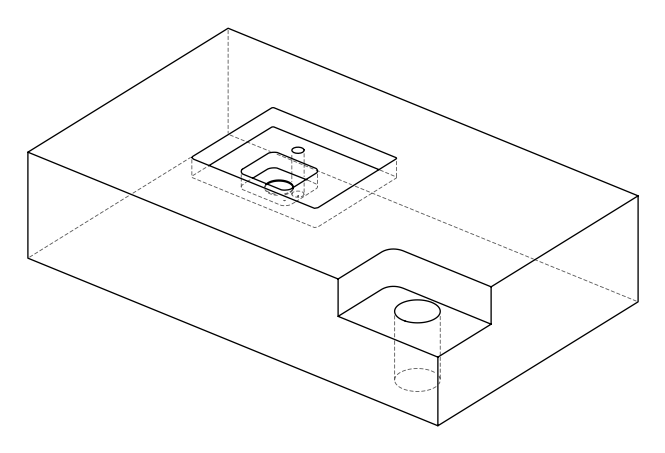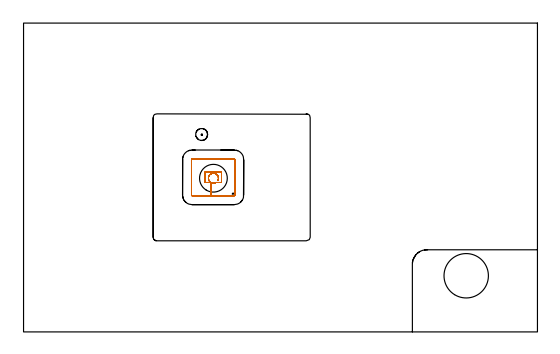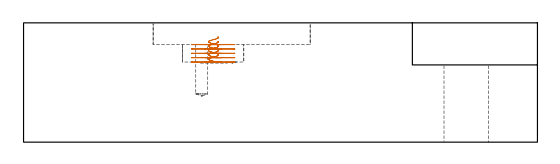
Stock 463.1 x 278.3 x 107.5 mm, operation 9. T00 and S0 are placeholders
(PLAN: 9 operations, 7 tool changes, 119.8 min)
(1 SPOT_DRILL | STEP1POCKET | NXT0321_9005460120000 | 0.03 min | 3844 mm3)
(2 SPOT_DRILL_1 | STEP1POCKET_1 | NXT0321_9005460120000 | 0.03 min | 2092 mm3)
(3 INDEXABLE_INSERT_DRILL_THROUGH_HOLE_FROM_SOLID | STEP1HOLE | NXT0302_035 | 0.3 min | 135011 mm3)
(4 DRILL_BLIND_HOLE_INTO_CENTER | STEP1POCKET | NXT0301_023 | 0.02 min | 15 mm3)
(5 DRILL_BLIND_HOLE_INTO_CENTER_1 | STEP1POCKET_1 | NXT0301_079 | 0.2 min | 4186 mm3)
(6 INDEXABLE_INSERT_DRILL_BLIND_HOLE_FROM_SOLID | STEP1POCKET_2 | UGT0302_004 | 0.02 min | 17801 mm3)
(7 MILL_CORNER_NOTCH_RECTANGULAR | CORNER_NOTCH_RECTANGULAR | NXT0201_012 | Follow Part, ap 4, ae 75% | 18.55 min | 267143 mm3)
(8 MILL_RECTANGULAR_POCKET | POCKET_RECTANGULAR_STRAIGHT | UGT0201_014 | Follow Part, ap 1.5, ae 75% | 98.09 min | 301550 mm3)
(9 MILL_RECTANGULAR_POCKET_1 | POCKET_RECTANGULAR_STRAIGHT_1 | NXT0201_012 | Follow Part, ap 4, ae 75% | 2.55 min | 32437 mm3)
(TOOL NXT0321_9005460120000 | NC Spot Drill, 142deg, 12mm, Carbide, Uncoated | D12 PA142 FL30 Z2)
(TOOL NXT0302_035 | Index. Insert Drill 40mm [880-D4000L40-05] | D40 PA176 FL200 Z2)
(TOOL NXT0301_023 | Carbide Drill 5.2mm [860.1-0520-016A1-MM 2214] | D5.2 PA140 FL28 Z2)
(TOOL NXT0301_079 | Carbide Drill 10.8mm [860.1-1080-032A1-MM 2214] | D10.8 PA140 FL55 Z2)
(TOOL UGT0302_004 | Indexable Insert Drill 25mm | D25 PA180 FL50 Z2)
(TOOL NXT0201_012 | ENDMILL 16mm [2P460-1600-NA 1630] | D16 FL38 Z6)
(TOOL UGT0201_014 | End mill 6 mm | D6 FL24 Z4)
(OP 9 MILL_RECTANGULAR_POCKET_1)
G17 G21 G94 G90
T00 M6
G54
G17 G0 G90 X175.099 Y136.47 S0 M3
G43 Z117.5 H1
Z94.811
G94 G1 X175.262 Y136.779 Z94.717 F250.
X175.358 Y137.064 Z94.637
X175.454 Y137.347 Z94.557
X175.59 Y138.144 Z94.34
X175.581 Y138.952 Z94.124
X175.428 Y139.745 Z93.907
X175.136 Y140.498 Z93.691
X174.713 Y141.186 Z93.474
X174.518 Y141.414 Z93.394
X174.323 Y141.643 Z93.314
X173.769 Y142.125 Z93.117
X173.144 Y142.512 Z92.92
X172.464 Y142.792 Z92.723
X172.173 Y142.864 Z92.642
X171.881 Y142.935 Z92.562
X171.104 Y143.001 Z92.353
X170.327 Y142.933 Z92.144
X169.573 Y142.732 Z91.935
X168.865 Y142.405 Z91.726
X168.224 Y141.961 Z91.517
X167.669 Y141.413 Z91.308
X167.216 Y140.778 Z91.099
X166.879 Y140.075 Z90.89
X166.792 Y139.788 Z90.81
X166.707 Y139.498 Z90.729
X166.603 Y138.682 Z90.508
X166.648 Y137.859 Z90.288
X166.84 Y137.059 Z90.067
X167.174 Y136.306 Z89.846
X167.638 Y135.626 Z89.626
X167.845 Y135.407 Z89.545
X168.051 Y135.189 Z89.465
X168.598 Y134.757 Z89.278
X169.205 Y134.415 Z89.091
X169.858 Y134.171 Z88.904
X170.54 Y134.031 Z88.718
X170.839 Y134.013 Z88.637
X171.139 Y133.996 Z88.557
X171.867 Y134.062 Z88.361
X172.575 Y134.245 Z88.165
X173.244 Y134.54 Z87.969
X173.498 Y134.7 Z87.889
X178.4 F500.
Y143.9
X163.3
Y134.7
X168.704
Y122.7
X189.8
G3 X190.4 Y123.3 R0.6
G1 Y155.3
G3 X189.8 Y155.9 R0.6
G1 X151.9
G3 X151.3 Y155.3 R0.6
G1 Y123.3
G3 X151.9 Y122.7 R0.6
G1 X168.704
X169.704
G0 X175.1 Y136.471 Z90.889
G1 X175.262 Y136.779 Z90.795 F250.
X175.358 Y137.064 Z90.715
X175.454 Y137.347 Z90.635
X175.59 Y138.144 Z90.418
X175.581 Y138.952 Z90.202
X175.428 Y139.745 Z89.985
X175.136 Y140.498 Z89.769
X174.713 Y141.186 Z89.552
X174.518 Y141.414 Z89.472
X174.323 Y141.643 Z89.392
X173.769 Y142.125 Z89.195
X173.144 Y142.512 Z88.998
X172.464 Y142.792 Z88.801
X171.84 Y142.932 Z88.629
X171.543 Y142.98 Z88.549
X170.71 Y142.983 Z88.325
X169.891 Y142.834 Z88.102
X169.113 Y142.536 Z87.879
X168.403 Y142.101 Z87.656
X167.785 Y141.543 Z87.433
X167.279 Y140.882 Z87.21
X167.136 Y140.617 Z87.129
X166.994 Y140.352 Z87.049
X166.879 Y140.075 Z86.968
X166.792 Y139.788 Z86.888
X166.736 Y139.596 Z86.834
X166.697 Y139.4 Z86.781
X166.638 Y139.104 Z86.7
X166.602 Y138.363 Z86.501
X166.688 Y137.625 Z86.302
X166.893 Y136.911 Z86.103
X167.211 Y136.241 Z85.904
X167.634 Y135.631 Z85.705
X167.841 Y135.411 Z85.624
X168.046 Y135.193 Z85.544
X168.171 Y135.082 Z85.499
X168.41 Y134.902 Z85.419
X168.65 Y134.723 Z85.339
X169.243 Y134.398 Z85.158
X169.878 Y134.165 Z84.977
X170.54 Y134.031 Z84.796
X170.839 Y134.013 Z84.715
X171.139 Y133.996 Z84.635
X171.867 Y134.062 Z84.439
X172.575 Y134.245 Z84.243
X173.244 Y134.54 Z84.047
X173.498 Y134.7 Z83.967
X178.4 F500.
Y143.9
X163.3
Y134.7
X168.704
Y122.7
X189.8
G3 X190.4 Y123.3 R0.6
G1 Y155.3
G3 X189.8 Y155.9 R0.6
G1 X151.9
G3 X151.3 Y155.3 R0.6
G1 Y123.3
G3 X151.9 Y122.7 R0.6
G1 X168.704
X169.704
G0 X175.101 Y136.472 Z86.967
G1 X175.264 Y136.784 Z86.872 F250.
X175.36 Y137.069 Z86.792
X175.455 Y137.353 Z86.712
X175.59 Y138.148 Z86.495
X175.581 Y138.955 Z86.279
X175.428 Y139.747 Z86.063
X175.135 Y140.499 Z85.847
X174.713 Y141.187 Z85.631
X174.518 Y141.414 Z85.55
X174.323 Y141.643 Z85.47
X173.769 Y142.125 Z85.273
X173.144 Y142.512 Z85.076
X172.465 Y142.792 Z84.879
X172.173 Y142.864 Z84.799
X171.881 Y142.935 Z84.718
X171.104 Y143.001 Z84.509
X170.327 Y142.933 Z84.3
X169.574 Y142.732 Z84.091
X168.866 Y142.405 Z83.882
X168.225 Y141.961 Z83.673
X167.669 Y141.414 Z83.464
X167.216 Y140.779 Z83.256
X166.879 Y140.076 Z83.047
X166.792 Y139.788 Z82.966
X166.734 Y139.592 Z82.911
X166.695 Y139.391 Z82.856
X166.637 Y139.095 Z82.776
X166.603 Y138.355 Z82.577
X166.689 Y137.62 Z82.379
X166.894 Y136.908 Z82.18
X167.212 Y136.239 Z81.982
X167.634 Y135.631 Z81.783
X167.841 Y135.411 Z81.703
X168.046 Y135.193 Z81.622
X168.507 Y134.819 Z81.463
X169.014 Y134.509 Z81.304
X169.557 Y134.269 Z81.145
X169.844 Y134.185 Z81.065
X170.132 Y134.101 Z80.985
X170.545 Y134.03 Z80.872
X170.844 Y134.013 Z80.792
X171.143 Y133.996 Z80.712
X171.87 Y134.062 Z80.516
X172.577 Y134.245 Z80.32
X173.245 Y134.54 Z80.125
X173.499 Y134.7 Z80.044
X178.4 F500.
Y143.9
X163.3
Y134.7
X168.704
Y122.7
X189.8
G3 X190.4 Y123.3 R0.6
G1 Y155.3
G3 X189.8 Y155.9 R0.6
G1 X151.9
G3 X151.3 Y155.3 R0.6
G1 Y123.3
G3 X151.9 Y122.7 R0.6
G1 X168.704
X169.704
G0 X175.101 Y136.472 Z83.044
G1 X175.264 Y136.784 Z82.95 F250.
X175.36 Y137.069 Z82.87
X175.455 Y137.353 Z82.789
X175.59 Y138.148 Z82.573
X175.581 Y138.955 Z82.357
X175.428 Y139.747 Z82.141
X175.135 Y140.499 Z81.925
X174.713 Y141.187 Z81.708
X174.518 Y141.414 Z81.628
X174.323 Y141.643 Z81.548
X173.769 Y142.125 Z81.351
X173.144 Y142.512 Z81.154
X172.465 Y142.792 Z80.957
X172.173 Y142.864 Z80.876
X171.881 Y142.935 Z80.796
X171.104 Y143.001 Z80.587
X170.327 Y142.933 Z80.378
X169.574 Y142.732 Z80.169
X168.866 Y142.405 Z79.96
X168.225 Y141.961 Z79.751
X167.669 Y141.414 Z79.542
X167.216 Y140.779 Z79.333
X166.879 Y140.076 Z79.124
X166.792 Y139.788 Z79.044
X166.737 Y139.599 Z78.991
X166.698 Y139.406 Z78.938
X166.639 Y139.111 Z78.857
X166.602 Y138.367 Z78.658
X166.688 Y137.628 Z78.459
X166.893 Y136.912 Z78.259
X167.211 Y136.24 Z78.06
X167.636 Y135.629 Z77.86
X167.842 Y135.409 Z77.78
X168.048 Y135.192 Z77.699
X168.509 Y134.818 Z77.54
X169.016 Y134.508 Z77.381
X169.559 Y134.268 Z77.222
X169.846 Y134.184 Z77.142
X170.134 Y134.101 Z77.062
X170.545 Y134.03 Z76.95
X170.844 Y134.013 Z76.87
X171.143 Y133.996 Z76.789
X171.87 Y134.062 Z76.594
X172.577 Y134.245 Z76.398
X173.245 Y134.54 Z76.203
X173.499 Y134.7 Z76.122
X178.4 F500.
Y143.9
X163.3
Y134.7
X168.704
Y122.7
X189.8
G3 X190.4 Y123.3 R0.6
G1 Y155.3
G3 X189.8 Y155.9 R0.6
G1 X151.9
G3 X151.3 Y155.3 R0.6
G1 Y123.3
G3 X151.9 Y122.7 R0.6
G1 X168.704
X169.704
G0 X175.1 Y136.471 Z79.122
G1 X175.264 Y136.784 Z79.027 F250.
X175.36 Y137.069 Z78.947
X175.455 Y137.353 Z78.867
X175.59 Y138.148 Z78.651
X175.581 Y138.955 Z78.434
X175.428 Y139.747 Z78.218
X175.135 Y140.499 Z78.002
X174.713 Y141.187 Z77.786
X174.518 Y141.414 Z77.705
X174.323 Y141.643 Z77.625
X173.769 Y142.125 Z77.428
X173.144 Y142.512 Z77.231
X172.465 Y142.792 Z77.034
X172.173 Y142.864 Z76.954
X171.881 Y142.935 Z76.873
X171.104 Y143.001 Z76.664
X170.327 Y142.933 Z76.455
X169.574 Y142.732 Z76.246
X168.866 Y142.405 Z76.038
X168.225 Y141.961 Z75.829
X167.669 Y141.414 Z75.62
X167.216 Y140.779 Z75.411
X166.879 Y140.076 Z75.202
X166.792 Y139.788 Z75.121
X166.736 Y139.597 Z75.068
X166.697 Y139.401 Z75.014
X166.638 Y139.106 Z74.934
X166.604 Y138.322 Z74.723
X166.705 Y137.544 Z74.513
X166.939 Y136.796 Z74.303
X167.297 Y136.098 Z74.093
X167.77 Y135.473 Z73.883
X167.987 Y135.263 Z73.802
X168.202 Y135.055 Z73.722
X168.846 Y134.602 Z73.511
X169.559 Y134.268 Z73.3
X169.847 Y134.184 Z73.22
X170.135 Y134.1 Z73.139
X170.545 Y134.03 Z73.028
X170.844 Y134.013 Z72.948
X171.143 Y133.996 Z72.867
X171.87 Y134.062 Z72.672
X172.577 Y134.245 Z72.476
X173.245 Y134.54 Z72.28
X173.499 Y134.7 Z72.2
X178.4 F500.
Y143.9
X163.3
Y134.7
X168.704
Y122.7
X189.8
G3 X190.4 Y123.3 R0.6
G1 Y155.3
G3 X189.8 Y155.9 R0.6
G1 X151.9
G3 X151.3 Y155.3 R0.6
G1 Y123.3
G3 X151.9 Y122.7 R0.6
G1 X168.704
X169.704
G0 Z117.5
M5
M2
